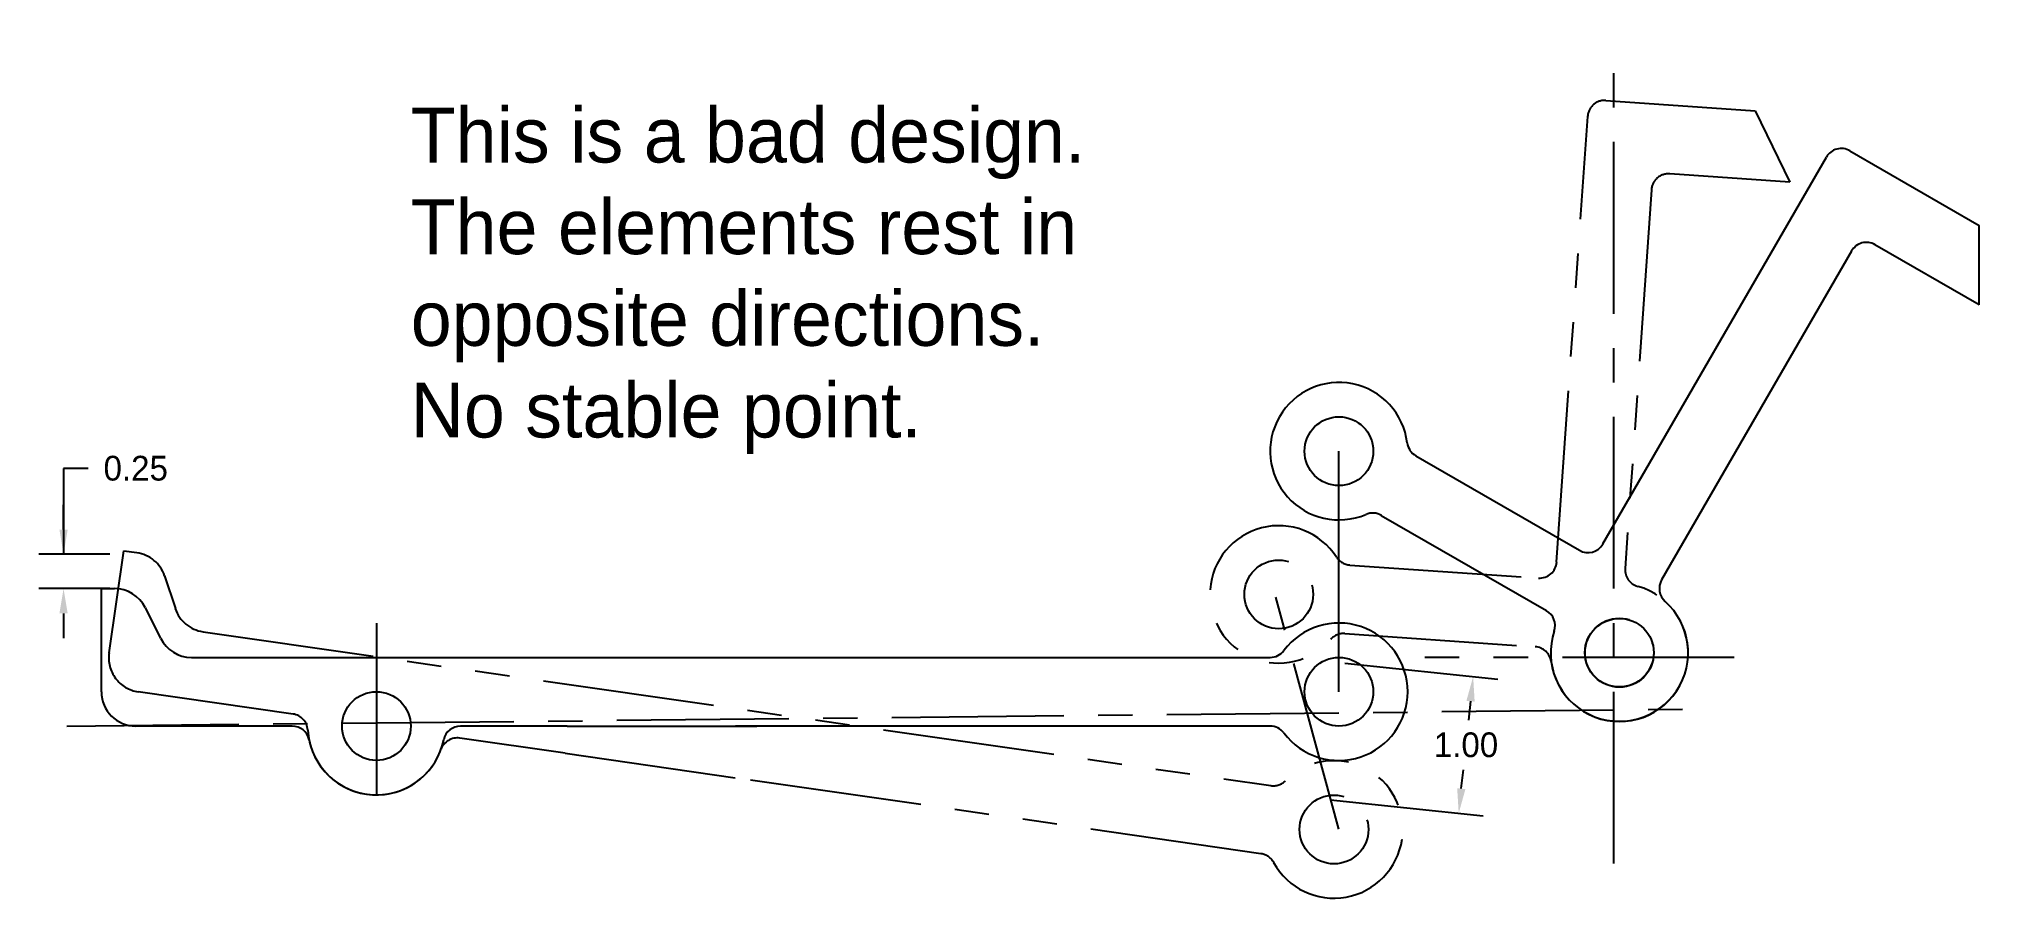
# Model space of a CAD drawing. Header units: inches. Extents: x 0.5 to 14.7, y 2.7 to 9.
import ezdxf

# ---------------------------------------------------------------- set-up
doc = ezdxf.new("R2010")
doc.units = ezdxf.units.IN
doc.header["$MEASUREMENT"] = 0
doc.linetypes.add('CENTER', pattern=[2, 1.25, -0.25, 0.25, -0.25])
doc.linetypes.add('PHANTOM', pattern=[2.5, 1.25, -0.25, 0.25, -0.25, 0.25, -0.25])
for name, color, linetype in [('Center', 3, 'CENTER'), ('Dimension', 1, 'Continuous'), ('Object', 7, 'Continuous'), ('Rotated', 5, 'PHANTOM')]:
    doc.layers.add(name, color=color, linetype=linetype)
doc.dimstyles.get("Standard").update_dxf_attribs({"dimtxt": 0.18, "dimasz": 0.18, "dimexe": 0.18, "dimexo": 0.0625, "dimgap": 0.09, "dimtad": 0, "dimtih": 1, "dimtoh": 1, "dimzin": 0, "dimdsep": 46, "dimtxsty": 'Standard', "dimcen": 0.09, "dimadec": 0, "dimazin": 0, "dimtfac": 1, "dimtdec": 4, "dimtofl": 0, "dimtmove": 0, "dimatfit": 3, "dimfxl": 1, "dimtolj": 1, "dimtzin": 0, "dimarcsym": 0})

# ---------------------------------------------------------------- blocks, each defined once
blk = doc.blocks.new('*D1')
at = {"layer": 'Defpoints', "color": 0}
for p in [(1.125, 5.25), (0.575, 5), (1.125, 5)]:
    blk.add_point(p, dxfattribs=at)
at = {"layer": 'Dimension', "color": 0, "lineweight": -2}
for p, q in [((0.905, 5.875), (0.725, 5.875)), ((0.725, 5.875), (0.725, 5.25)), ((0.725, 5.43), (0.725, 5.61)), ((1.0625, 5.25), (0.545, 5.25)), ((1.0625, 5), (0.545, 5)), ((0.725, 4.82), (0.725, 4.64))]:
    blk.add_line(p, q, dxfattribs=at)
at = {"layer": 'Dimension', "color": 0}
for points in [[(0.695, 5.43), (0.755, 5.43), (0.725, 5.25)], [(0.755, 4.82), (0.695, 4.82), (0.725, 5)]]:
    blk.add_solid(points, dxfattribs=at)
at = {"layer": 'Dimension', "color": 0, "insert": (1.25, 5.875), "char_height": 0.18, "attachment_point": 5}
blk.add_mtext('\\A1;0.25', dxfattribs=at)
blk = doc.blocks.new('*D3')
at = {"layer": 'Defpoints', "color": 0}
for p in [(9.982, 4.465), (9.877, 3.47), (10.871, 3.366)]:
    blk.add_point(p, dxfattribs=at)
at = {"layer": 'Dimension', "color": 0, "lineweight": -2}
for p, q in [((10.044, 4.458), (11.155, 4.342)), ((10.957, 4.181), (10.943, 4.043)), ((10.89, 3.545), (10.905, 3.683)), ((9.939, 3.464), (11.05, 3.347))]:
    blk.add_line(p, q, dxfattribs=at)
at = {"layer": 'Dimension', "color": 0}
for points in [[(10.987, 4.178), (10.927, 4.184), (10.976, 4.36)], [(10.86, 3.548), (10.92, 3.542), (10.871, 3.366)]]:
    blk.add_solid(points, dxfattribs=at)
at = {"layer": 'Dimension', "color": 0, "insert": (10.924, 3.863), "char_height": 0.18, "attachment_point": 5}
blk.add_mtext('\\A1;1.00', dxfattribs=at)

msp = doc.modelspace()

# ---------------------------------------------------------------- linework, layer by layer
at = {"layer": 'Center'}
for p, q in [((12, 3), (12, 9)), ((3, 4.75), (3, 3.25)), ((12.875, 4.5), (10.625, 4.5)), ((0.75, 4), (12.625, 4.125))]:
    msp.add_line(p, q, dxfattribs=at)
at = {"layer": 'Object'}
for p, q in [((13.715, 8.185), (14.656, 7.642)), ((11.92, 5.325), (13.545, 8.139)), ((14.656, 7.065), (14.656, 7.642)), ((14.656, 7.065), (13.898, 7.502)), ((13.728, 7.456), (12.346, 5.064)), ((10, 4.25), (10, 6)), ((10.558, 5.967), (11.749, 5.279)), ((10.308, 5.533), (11.51, 4.84)), ((1, 4.25), (1, 5)), ((1, 5), (1.095, 5)), ((1.319, 4.862), (1.431, 4.638)), ((1.655, 4.5), (9.5, 4.5)), ((2.388, 4), (1.25, 4)), ((4.388, 4), (3.612, 4)), ((4.388, 4), (5.767, 4)), ((9.5, 4), (5.612, 4))]:
    msp.add_line(p, q, dxfattribs=at)
for centre in [(10, 6), (12.04, 4.533), (10, 4.25), (3, 4)]:
    msp.add_circle(centre, 0.25, dxfattribs=at)
for centre, radius, start, end in [((13.653, 8.077), 0.125, 60, 150), ((13.836, 7.394), 0.125, 60, 150), ((10, 6), 0.5, 6.8699, 293.1301), ((10.621, 6.075), 0.125, 186.8699, 240), ((10.246, 5.425), 0.125, 60, 113.1301), ((10.246, 5.425), 0.125, 60, 113.1301), ((11.811, 5.387), 0.125, 240, 330), ((1.095, 4.75), 0.25, 26.5651, 90), ((12.455, 5.001), 0.125, 150, 228.463), ((11.447, 4.731), 0.125, 341.537, 60), ((12.04, 4.533), 0.5, 161.537, 48.463), ((10, 4.25), 0.5, 216.8699, 143.1301), ((1.655, 4.75), 0.25, 206.5651, 270), ((9.5, 4.625), 0.125, 270, 323.1301), ((1.25, 4.25), 0.25, 180, 270), ((2.388, 3.875), 0.125, 11.537, 90), ((3.612, 3.875), 0.125, 90, 168.463), ((9.5, 3.875), 0.125, 36.8699, 90), ((3, 4), 0.5, 191.537, 348.463)]:
    msp.add_arc(centre, radius, start, end, dxfattribs=at)
at = {"layer": 'Rotated'}
for p, q in [((11.942, 8.551), (13.026, 8.476)), ((13.026, 8.476), (13.279, 7.957)), ((11.583, 5.193), (11.809, 8.435)), ((13.279, 7.957), (12.406, 8.018)), ((12.273, 7.902), (12.081, 5.146)), ((1.056, 4.533), (1.163, 5.275)), ((1.163, 5.275), (1.258, 5.262)), ((1.459, 5.093), (1.538, 4.856)), ((10.078, 5.172), (11.45, 5.077)), ((10, 3.25), (9.542, 4.939)), ((1.74, 4.687), (9.505, 3.567)), ((10.044, 4.673), (11.428, 4.577)), ((2.394, 4.087), (1.268, 4.25)), ((4.373, 3.802), (3.606, 3.913)), ((4.373, 3.802), (5.739, 3.605)), ((9.433, 3.072), (5.586, 3.627))]:
    msp.add_line(p, q, dxfattribs=at)
for centre in [(9.562, 4.958), (12.039, 4.535), (3, 4), (9.964, 3.248)]:
    msp.add_circle(centre, 0.25, dxfattribs=at)
for centre, radius, start, end in [((11.933, 8.427), 0.125, 86.0268, 176.0268), ((12.397, 7.893), 0.125, 86.0268, 176.0268), ((9.562, 4.958), 0.5, 32.8967, 319.1569), ((1.222, 5.014), 0.25, 18.3569, 81.7918), ((10.087, 5.297), 0.125, 212.8967, 266.0268), ((11.459, 5.202), 0.125, 266.0268, 356.0268), ((12.206, 5.137), 0.125, 176.0268, 254.4899), ((12.039, 4.535), 0.5, 187.5638, 74.4899), ((1.775, 4.934), 0.25, 198.3569, 261.7918), ((10.035, 4.549), 0.125, 86.0268, 139.1569), ((10.035, 4.549), 0.125, 86.0268, 139.1569), ((1.304, 4.497), 0.25, 171.7918, 261.7918), ((11.419, 4.453), 0.125, 7.5638, 86.0268), ((2.376, 3.964), 0.125, 3.3288, 81.7918), ((3, 4), 0.5, 183.3288, 340.2548), ((3.588, 3.789), 0.125, 81.7918, 160.2548), ((9.964, 3.248), 0.5, 208.6617, 134.9219), ((9.523, 3.691), 0.125, 261.7918, 314.9219), ((9.416, 2.948), 0.125, 28.6617, 81.7918)]:
    msp.add_arc(centre, radius, start, end, dxfattribs=at)

# ---------------------------------------------------------------- texts
at = {"layer": 'Dimension', "insert": (3.25, 8.5), "char_height": 0.4, "width": 5.375, "attachment_point": 1}
msp.add_mtext('{This is a bad design.  The elements rest in opposite directions.  No stable point.}', dxfattribs=at)

# ---------------------------------------------------------------- dimensions: what is measured, and where the dimension line sits
at = {"layer": 'Dimension'}
dim = msp.add_linear_dim(base=(0.725, 5), p1=(1.125, 5.25), p2=(1.125, 5), angle=90, dimstyle='Standard', dxfattribs=at)
dim.commit()
dim.dimension.update_dxf_attribs({"geometry": '*D1', "text_midpoint": (1.25, 5.875), "dimtype": 160})
dim = msp.add_linear_dim(base=(10.871, 3.366), p1=(9.982, 4.465), p2=(9.877, 3.47), angle=83.9963, dimstyle='Standard', dxfattribs=at)
dim.commit()
dim.dimension.update_dxf_attribs({"geometry": '*D3', "text_midpoint": (10.924, 3.863)})

doc.saveas('drawing.dxf')
